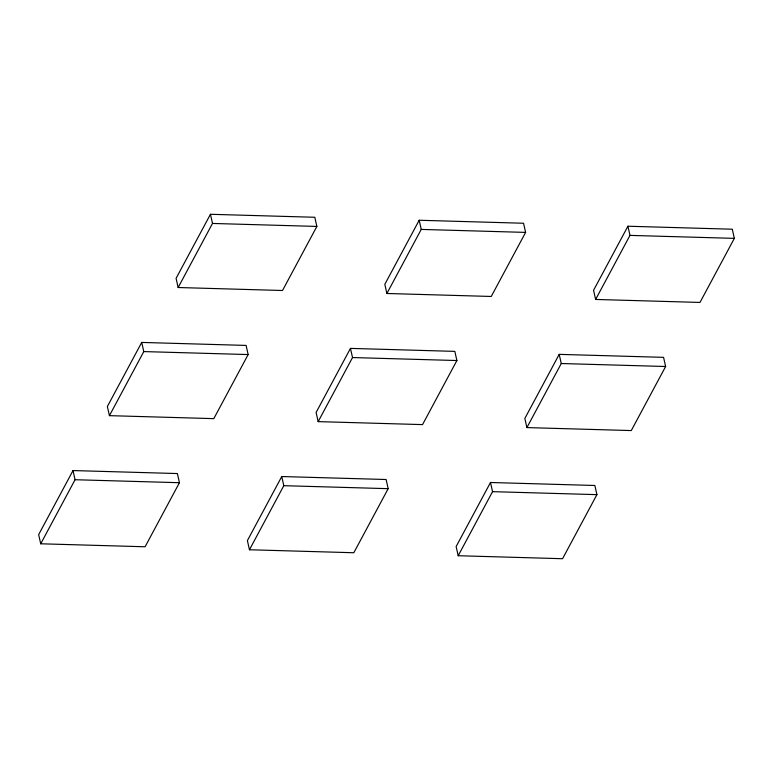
<?xml version="1.0" encoding="UTF-8"?>
<svg xmlns="http://www.w3.org/2000/svg" width="773" height="773" viewBox="0 0 773 773"><rect width="100%" height="100%" fill="white"/><g stroke="black" fill="none" stroke-linecap="round" stroke-linejoin="round"><path stroke-width="1.16" d="M73.01 470.564L38.65 534.636L40.718 543.786L145.082 546.772L179.442 482.71L177.375 473.549L73.01 470.564L75.068 479.724L40.718 543.786M141.72 342.429L107.37 406.492L109.428 415.652L213.802 418.637L248.152 354.565L246.094 345.415L141.72 342.429L143.788 351.58L109.428 415.652M210.44 214.285L176.08 278.357L178.148 287.517L282.512 290.503L316.872 226.431L314.804 217.271L210.44 214.285L212.498 223.445L178.148 287.517M281.749 476.535L247.389 540.598L249.457 549.758L353.821 552.743L388.181 488.671L386.114 479.511L281.749 476.535L283.807 485.686L249.457 549.758M350.459 348.391L316.109 412.463L318.167 421.623L422.541 424.609L456.891 360.537L454.833 351.377L350.459 348.391L352.527 357.551L318.167 421.623M419.179 220.257L384.819 284.329L386.887 293.489L491.251 296.465L525.611 232.402L523.543 223.242L419.179 220.257L421.237 229.417L386.887 293.489M490.488 482.497L456.128 546.569L458.196 555.729L562.56 558.715L596.92 494.643L594.852 485.483L490.488 482.497L492.546 491.657L458.196 555.729M559.198 354.363L524.848 418.435L526.906 427.585L631.28 430.571L665.63 366.508L663.572 357.348L559.198 354.363L561.266 363.523L526.906 427.585M627.918 226.228L593.558 290.29L595.625 299.451L699.99 302.436L734.35 238.364L732.282 229.214L627.918 226.228L629.976 235.388L595.625 299.451M212.498 223.445L316.872 226.431M421.237 229.417L525.611 232.402M629.976 235.388L734.35 238.364M143.788 351.58L248.152 354.565M352.527 357.551L456.891 360.537M561.266 363.523L665.63 366.508M75.068 479.724L179.442 482.71M283.807 485.686L388.181 488.671M492.546 491.657L596.92 494.643"/></g></svg>
